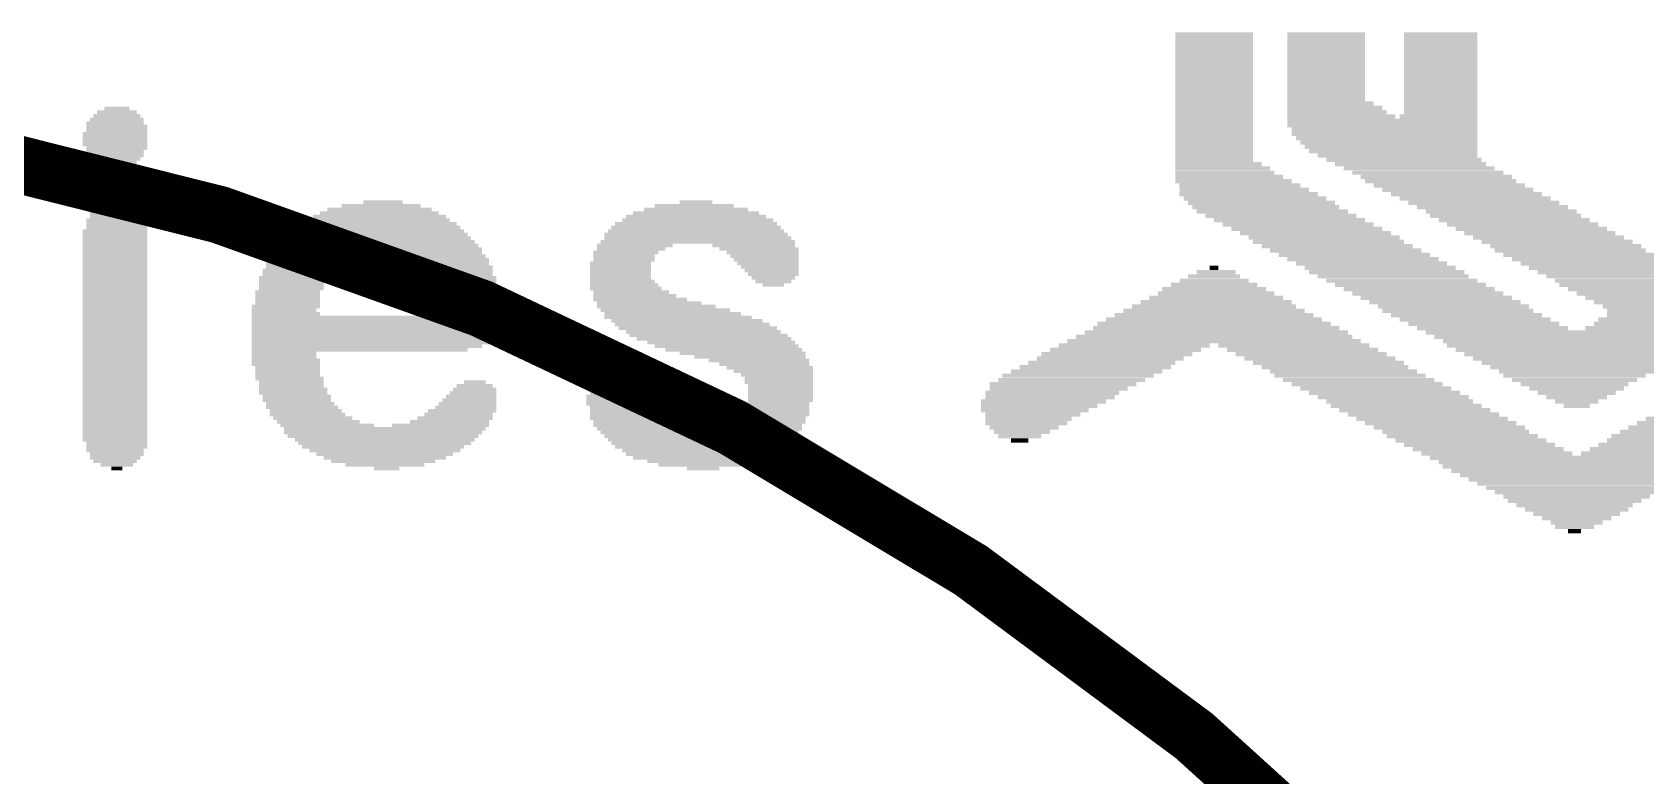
# Model space of a CAD drawing. Extents: x -53 to 61, y -36 to 25.
# Drawn here: x -9.19 to -3.49, y 4.54 to 7.17 of the extents above; entities that cross this region are included whole.
import ezdxf

# ---------------------------------------------------------------- set-up
doc = ezdxf.new("R2010")
doc.units = 0
doc.layers.add('21', color=41, linetype='CONTINUOUS')
doc.layers.add('51', color=53, linetype='CONTINUOUS')

# ---------------------------------------------------------------- blocks, each defined once
blk = doc.blocks.new('RECT')
blk.add_solid([(-0.5, -0.5), (0.5, -0.5), (-0.5, 0.5), (0.5, 0.5)])

msp = doc.modelspace()

# ---------------------------------------------------------------- linework, layer by layer
at = {"layer": '51', "const_width": 0.2032}
msp.add_lwpolyline([(-11.43, -13.048, 1), (-11.43, 6.952, 1), (-11.43, -13.048)], format="xyb", dxfattribs=at)

# ---------------------------------------------------------------- block references
at = {"layer": '21'}
for p, xscale, yscale in [((-5.0165, 7.1577), 0.2743, 0.0152), ((-5.0165, 7.1425), 0.2743, 0.0152), ((-5.0165, 7.1272), 0.2743, 0.0152), ((-4.6203, 7.1577), 0.2743, 0.0152), ((-4.6203, 7.1425), 0.2743, 0.0152), ((-4.6203, 7.1272), 0.2743, 0.0152), ((-4.2164, 7.1577), 0.2591, 0.0152), ((-4.2164, 7.1425), 0.2591, 0.0152), ((-4.2164, 7.1272), 0.2591, 0.0152), ((-5.0165, 7.112), 0.2743, 0.0152), ((-5.0165, 7.0968), 0.2743, 0.0152), ((-5.0165, 7.0815), 0.2743, 0.0152), ((-5.0165, 7.0663), 0.2743, 0.0152), ((-4.6203, 7.112), 0.2743, 0.0152), ((-4.6203, 7.0968), 0.2743, 0.0152), ((-4.6203, 7.0815), 0.2743, 0.0152), ((-4.6203, 7.0663), 0.2743, 0.0152), ((-4.2164, 7.112), 0.2591, 0.0152), ((-4.2164, 7.0968), 0.2591, 0.0152), ((-4.2164, 7.0815), 0.2591, 0.0152), ((-4.2164, 7.0663), 0.2591, 0.0152), ((-5.0165, 7.051), 0.2743, 0.0152), ((-5.0165, 7.0358), 0.2743, 0.0152), ((-5.0165, 7.0206), 0.2743, 0.0152), ((-5.0165, 7.0053), 0.2743, 0.0152), ((-4.6203, 7.051), 0.2743, 0.0152), ((-4.6203, 7.0358), 0.2743, 0.0152), ((-4.6203, 7.0206), 0.2743, 0.0152), ((-4.6203, 7.0053), 0.2743, 0.0152), ((-4.2164, 7.051), 0.2591, 0.0152), ((-4.2164, 7.0358), 0.2591, 0.0152), ((-4.2164, 7.0206), 0.2591, 0.0152), ((-4.2164, 7.0053), 0.2591, 0.0152), ((-5.0165, 6.9901), 0.2743, 0.0152), ((-5.0165, 6.9748), 0.2743, 0.0152), ((-5.0165, 6.9596), 0.2743, 0.0152), ((-5.0165, 6.9444), 0.2743, 0.0152), ((-4.6203, 6.9901), 0.2743, 0.0152), ((-4.6203, 6.9748), 0.2743, 0.0152), ((-4.6203, 6.9596), 0.2743, 0.0152), ((-4.6203, 6.9444), 0.2743, 0.0152), ((-4.2164, 6.9901), 0.2591, 0.0152), ((-4.2164, 6.9748), 0.2591, 0.0152), ((-4.2164, 6.9596), 0.2591, 0.0152), ((-4.2164, 6.9444), 0.2591, 0.0152), ((-8.89, 6.8961), 0.0889, 0.0127), ((-5.0165, 6.9291), 0.2743, 0.0152), ((-5.0165, 6.9139), 0.2743, 0.0152), ((-5.0165, 6.8986), 0.2743, 0.0152), ((-4.6203, 6.9291), 0.2743, 0.0152), ((-4.5898, 6.8986), 0.3353, 0.0152), ((-4.605, 6.9139), 0.3048, 0.0152), ((-4.2164, 6.9291), 0.2591, 0.0152), ((-4.2164, 6.9139), 0.2591, 0.0152), ((-4.2164, 6.8986), 0.2591, 0.0152), ((-8.89, 6.8326), 0.2159, 0.0127), ((-8.8963, 6.8453), 0.2032, 0.0127), ((-8.89, 6.858), 0.1905, 0.0127), ((-8.89, 6.8707), 0.1651, 0.0127), ((-8.89, 6.8834), 0.1397, 0.0127), ((-5.0165, 6.8834), 0.2743, 0.0152), ((-5.0165, 6.8682), 0.2743, 0.0152), ((-5.0165, 6.8529), 0.2743, 0.0152), ((-5.0165, 6.8377), 0.2743, 0.0152), ((-4.5822, 6.8834), 0.3505, 0.0152), ((-4.5669, 6.8682), 0.381, 0.0152), ((-4.4221, 6.8529), 0.6706, 0.0152), ((-4.4221, 6.8377), 0.6706, 0.0152), ((-4.224, 6.8682), 0.2743, 0.0152), ((-4.2164, 6.8834), 0.2591, 0.0152), ((-8.8963, 6.8072), 0.2286, 0.0127), ((-8.8963, 6.7945), 0.2286, 0.0127), ((-8.8963, 6.7818), 0.2286, 0.0127), ((-8.89, 6.8199), 0.2159, 0.0127), ((-5.0165, 6.8224), 0.2743, 0.0152), ((-5.0165, 6.8072), 0.2743, 0.0152), ((-5.0165, 6.792), 0.2743, 0.0152), ((-5.0165, 6.7767), 0.2743, 0.0152), ((-4.4145, 6.8224), 0.6553, 0.0152), ((-4.4145, 6.8072), 0.6553, 0.0152), ((-4.4069, 6.792), 0.6401, 0.0152), ((-4.3993, 6.7767), 0.6248, 0.0152), ((-8.8963, 6.7691), 0.2286, 0.0127), ((-8.89, 6.7564), 0.2159, 0.0127), ((-8.8963, 6.7437), 0.2032, 0.0127), ((-8.89, 6.731), 0.1905, 0.0127), ((-8.8963, 6.7183), 0.1778, 0.0127), ((-5.0165, 6.7615), 0.2743, 0.0152), ((-5.0165, 6.7462), 0.2743, 0.0152), ((-5.0165, 6.731), 0.2743, 0.0152), ((-5.0165, 6.7158), 0.2743, 0.0152), ((-4.3917, 6.7615), 0.6096, 0.0152), ((-4.384, 6.7462), 0.5944, 0.0152), ((-4.3688, 6.731), 0.5639, 0.0152), ((-4.3459, 6.7158), 0.5486, 0.0152), ((-8.8963, 6.7056), 0.1524, 0.0127), ((-8.8963, 6.6929), 0.1016, 0.0127), ((-5.0013, 6.7005), 0.3048, 0.0152), ((-4.986, 6.6853), 0.3353, 0.0152), ((-4.9784, 6.67), 0.3505, 0.0152), ((-4.3231, 6.7005), 0.5334, 0.0152), ((-4.2926, 6.6853), 0.5334, 0.0152), ((-4.2621, 6.67), 0.5334, 0.0152), ((-4.9632, 6.6548), 0.381, 0.0152), ((-4.9479, 6.6396), 0.4115, 0.0152), ((-4.9251, 6.6243), 0.4267, 0.0152), ((-4.9098, 6.6091), 0.4572, 0.0152), ((-4.2316, 6.6548), 0.5334, 0.0152), ((-4.2164, 6.6396), 0.5334, 0.0152), ((-4.1859, 6.6243), 0.5334, 0.0152), ((-4.1554, 6.6091), 0.5334, 0.0152), ((-8.89, 6.5532), 0.1143, 0.0127), ((-8.8963, 6.5659), 0.0508, 0.0127), ((-7.9566, 6.5532), 0.2794, 0.0127), ((-7.9502, 6.5659), 0.1397, 0.0127), ((-6.8517, 6.5532), 0.2794, 0.0127), ((-6.8453, 6.5659), 0.1143, 0.0127), ((-4.8946, 6.5938), 0.4877, 0.0152), ((-4.8717, 6.5786), 0.5029, 0.0152), ((-4.8489, 6.5634), 0.5182, 0.0152), ((-4.8336, 6.5481), 0.5182, 0.0152), ((-4.125, 6.5938), 0.5334, 0.0152), ((-4.0945, 6.5786), 0.5334, 0.0152), ((-4.064, 6.5634), 0.5334, 0.0152), ((-4.0335, 6.5481), 0.5334, 0.0152), ((-8.89, 6.4897), 0.2159, 0.0127), ((-8.8963, 6.5024), 0.2032, 0.0127), ((-8.89, 6.5151), 0.1905, 0.0127), ((-8.8963, 6.5278), 0.1778, 0.0127), ((-8.8963, 6.5405), 0.1524, 0.0127), ((-7.9629, 6.4897), 0.5461, 0.0127), ((-7.9693, 6.5024), 0.508, 0.0127), ((-7.9629, 6.5151), 0.4699, 0.0127), ((-7.9629, 6.5278), 0.4191, 0.0127), ((-7.9629, 6.5405), 0.3683, 0.0127), ((-6.8453, 6.4897), 0.5715, 0.0127), ((-6.839, 6.5024), 0.5334, 0.0127), ((-6.8453, 6.5151), 0.4953, 0.0127), ((-6.8453, 6.5278), 0.4445, 0.0127), ((-6.8453, 6.5405), 0.3683, 0.0127), ((-4.8108, 6.5329), 0.5334, 0.0152), ((-4.7803, 6.5176), 0.5334, 0.0152), ((-4.7498, 6.5024), 0.5334, 0.0152), ((-4.7193, 6.4872), 0.5334, 0.0152), ((-4.003, 6.5329), 0.5334, 0.0152), ((-3.9878, 6.5176), 0.5334, 0.0152), ((-3.9573, 6.5024), 0.5334, 0.0152), ((-3.9268, 6.4872), 0.5334, 0.0152), ((-8.8963, 6.4643), 0.2286, 0.0127), ((-8.8963, 6.4516), 0.2286, 0.0127), ((-8.8963, 6.4389), 0.2286, 0.0127), ((-8.89, 6.477), 0.2159, 0.0127), ((-7.9693, 6.4389), 0.6604, 0.0127), ((-7.9693, 6.4516), 0.635, 0.0127), ((-7.9693, 6.4643), 0.6096, 0.0127), ((-7.9693, 6.477), 0.5842, 0.0127), ((-6.8453, 6.4516), 0.6477, 0.0127), ((-6.839, 6.4389), 0.6604, 0.0127), ((-6.8453, 6.4643), 0.6223, 0.0127), ((-6.8453, 6.477), 0.5969, 0.0127), ((-4.6888, 6.4719), 0.5334, 0.0152), ((-4.6584, 6.4567), 0.5334, 0.0152), ((-4.6279, 6.4414), 0.5334, 0.0152), ((-3.8964, 6.4719), 0.5334, 0.0152), ((-3.8659, 6.4567), 0.5334, 0.0152), ((-3.8354, 6.4414), 0.5334, 0.0152), ((-8.8963, 6.4262), 0.2286, 0.0127), ((-8.8963, 6.4135), 0.2286, 0.0127), ((-8.8963, 6.4008), 0.2286, 0.0127), ((-8.8963, 6.3881), 0.2286, 0.0127), ((-8.8963, 6.3754), 0.2286, 0.0127), ((-8.2169, 6.3754), 0.2667, 0.0127), ((-8.1979, 6.3881), 0.2794, 0.0127), ((-7.9693, 6.4135), 0.7112, 0.0127), ((-8.1788, 6.4008), 0.2921, 0.0127), ((-7.9693, 6.4262), 0.6858, 0.0127), ((-7.7534, 6.4008), 0.3048, 0.0127), ((-7.7343, 6.3881), 0.2667, 0.0127), ((-7.7153, 6.3754), 0.254, 0.0127), ((-7.093, 6.3881), 0.2286, 0.0127), ((-7.0993, 6.3754), 0.2159, 0.0127), ((-7.0612, 6.4135), 0.2667, 0.0127), ((-7.0739, 6.4008), 0.2413, 0.0127), ((-6.839, 6.4262), 0.6858, 0.0127), ((-6.6421, 6.4135), 0.2921, 0.0127), ((-6.6231, 6.4008), 0.2794, 0.0127), ((-6.6104, 6.3881), 0.254, 0.0127), ((-6.604, 6.3754), 0.2413, 0.0127), ((-4.6126, 6.4262), 0.5334, 0.0152), ((-4.5822, 6.411), 0.5334, 0.0152), ((-4.5517, 6.3957), 0.5334, 0.0152), ((-4.5212, 6.3805), 0.5334, 0.0152), ((-3.8049, 6.4262), 0.5334, 0.0152), ((-3.7744, 6.411), 0.5334, 0.0152), ((-3.7592, 6.3957), 0.5334, 0.0152), ((-3.7287, 6.3805), 0.5334, 0.0152), ((-8.8963, 6.3627), 0.2286, 0.0127), ((-8.8963, 6.35), 0.2286, 0.0127), ((-8.8963, 6.3373), 0.2286, 0.0127), ((-8.8963, 6.3246), 0.2286, 0.0127), ((-8.255, 6.3246), 0.2413, 0.0127), ((-8.236, 6.35), 0.254, 0.0127), ((-8.2423, 6.3373), 0.2413, 0.0127), ((-8.2233, 6.3627), 0.254, 0.0127), ((-7.7026, 6.3627), 0.254, 0.0127), ((-7.6962, 6.35), 0.2413, 0.0127), ((-7.6835, 6.3373), 0.2413, 0.0127), ((-7.6835, 6.3246), 0.2413, 0.0127), ((-7.112, 6.35), 0.2159, 0.0127), ((-7.112, 6.3373), 0.2159, 0.0127), ((-7.112, 6.3246), 0.2159, 0.0127), ((-7.0993, 6.3627), 0.2159, 0.0127), ((-6.5977, 6.3627), 0.2286, 0.0127), ((-6.5913, 6.35), 0.2159, 0.0127), ((-6.585, 6.3373), 0.2032, 0.0127), ((-6.5786, 6.3246), 0.1905, 0.0127), ((-5.0089, 6.3195), 0.1372, 0.0152), ((-5.0165, 6.3348), 0.0305, 0.0152), ((-4.4907, 6.3652), 0.5334, 0.0152), ((-4.4602, 6.35), 0.5334, 0.0152), ((-4.4298, 6.3348), 0.5334, 0.0152), ((-4.4069, 6.3195), 0.5486, 0.0152), ((-3.6982, 6.3652), 0.5334, 0.0152), ((-3.6678, 6.35), 0.5334, 0.0152), ((-3.6373, 6.3348), 0.5334, 0.0152), ((-3.3401, 6.3195), 1.0668, 0.0152), ((-8.8963, 6.3119), 0.2286, 0.0127), ((-8.8963, 6.2992), 0.2286, 0.0127), ((-8.8963, 6.2865), 0.2286, 0.0127), ((-8.8963, 6.2738), 0.2286, 0.0127), ((-8.8963, 6.2611), 0.2286, 0.0127), ((-8.2741, 6.2738), 0.2286, 0.0127), ((-8.2741, 6.2611), 0.2286, 0.0127), ((-8.2677, 6.2992), 0.2413, 0.0127), ((-8.2677, 6.2865), 0.2413, 0.0127), ((-8.2614, 6.3119), 0.2286, 0.0127), ((-7.6772, 6.3119), 0.2286, 0.0127), ((-7.6708, 6.2992), 0.2413, 0.0127), ((-7.6645, 6.2865), 0.2286, 0.0127), ((-7.6645, 6.2738), 0.2286, 0.0127), ((-7.6518, 6.2611), 0.2286, 0.0127), ((-7.1057, 6.2865), 0.2286, 0.0127), ((-7.0993, 6.2738), 0.2413, 0.0127), ((-7.093, 6.2611), 0.254, 0.0127), ((-7.112, 6.3119), 0.2159, 0.0127), ((-7.112, 6.2992), 0.2159, 0.0127), ((-6.5723, 6.3119), 0.1778, 0.0127), ((-6.5723, 6.2992), 0.1524, 0.0127), ((-6.5723, 6.2865), 0.127, 0.0127), ((-6.5723, 6.2738), 0.0762, 0.0127), ((-5.0165, 6.2586), 0.3658, 0.0152), ((-5.0165, 6.2738), 0.3048, 0.0152), ((-5.0165, 6.289), 0.2438, 0.0152), ((-5.0165, 6.3043), 0.1829, 0.0152), ((-4.384, 6.3043), 0.5334, 0.0152), ((-4.3536, 6.289), 0.5334, 0.0152), ((-4.3231, 6.2738), 0.5334, 0.0152), ((-4.2926, 6.2586), 0.5334, 0.0152), ((-3.3401, 6.3043), 1.0058, 0.0152), ((-3.3401, 6.289), 0.9449, 0.0152), ((-3.3477, 6.2738), 0.8992, 0.0152), ((-3.3477, 6.2586), 0.8382, 0.0152), ((-8.8963, 6.2484), 0.2286, 0.0127), ((-8.8963, 6.2357), 0.2286, 0.0127), ((-8.8963, 6.223), 0.2286, 0.0127), ((-8.8963, 6.2103), 0.2286, 0.0127), ((-8.2867, 6.2484), 0.2286, 0.0127), ((-8.2867, 6.2357), 0.2286, 0.0127), ((-8.2867, 6.223), 0.2286, 0.0127), ((-8.2867, 6.2103), 0.2286, 0.0127), ((-7.6518, 6.2484), 0.2286, 0.0127), ((-7.6518, 6.2357), 0.2286, 0.0127), ((-7.6518, 6.223), 0.2286, 0.0127), ((-7.6518, 6.2103), 0.2286, 0.0127), ((-7.0739, 6.2484), 0.2667, 0.0127), ((-7.0612, 6.2357), 0.2921, 0.0127), ((-7.0422, 6.223), 0.3302, 0.0127), ((-7.0104, 6.2103), 0.3683, 0.0127), ((-5.0089, 6.2128), 0.5334, 0.0152), ((-5.0089, 6.2281), 0.4724, 0.0152), ((-5.0089, 6.2433), 0.4115, 0.0152), ((-4.2621, 6.2433), 0.5334, 0.0152), ((-4.2316, 6.2281), 0.5334, 0.0152), ((-4.2012, 6.2128), 0.5334, 0.0152), ((-3.3401, 6.2433), 0.7925, 0.0152), ((-3.3401, 6.2281), 0.7315, 0.0152), ((-3.3401, 6.2128), 0.6706, 0.0152), ((-8.8963, 6.1976), 0.2286, 0.0127), ((-8.8963, 6.1849), 0.2286, 0.0127), ((-8.8963, 6.1722), 0.2286, 0.0127), ((-8.8963, 6.1595), 0.2286, 0.0127), ((-8.8963, 6.1468), 0.2286, 0.0127), ((-8.2931, 6.1976), 0.2413, 0.0127), ((-8.2995, 6.1849), 0.2286, 0.0127), ((-8.2931, 6.1722), 0.2413, 0.0127), ((-7.9756, 6.1595), 0.8763, 0.0127), ((-7.9756, 6.1468), 0.8763, 0.0127), ((-7.6518, 6.1722), 0.2286, 0.0127), ((-7.6454, 6.1976), 0.2159, 0.0127), ((-7.6454, 6.1849), 0.2159, 0.0127), ((-6.985, 6.1976), 0.4191, 0.0127), ((-6.9533, 6.1849), 0.4572, 0.0127), ((-6.9279, 6.1722), 0.4826, 0.0127), ((-6.9088, 6.1595), 0.5207, 0.0127), ((-6.8771, 6.1468), 0.5334, 0.0127), ((-5.0165, 6.1519), 0.762, 0.0152), ((-5.0165, 6.1671), 0.701, 0.0152), ((-5.0165, 6.1824), 0.6401, 0.0152), ((-5.0165, 6.1976), 0.5791, 0.0152), ((-4.1707, 6.1976), 0.5334, 0.0152), ((-4.1554, 6.1824), 0.5334, 0.0152), ((-4.125, 6.1671), 0.5334, 0.0152), ((-4.0945, 6.1519), 0.5334, 0.0152), ((-3.3934, 6.1519), 0.5334, 0.0152), ((-3.3401, 6.1976), 0.6096, 0.0152), ((-3.3477, 6.1824), 0.5639, 0.0152), ((-3.363, 6.1671), 0.5334, 0.0152), ((-8.8963, 6.1341), 0.2286, 0.0127), ((-8.8963, 6.1214), 0.2286, 0.0127), ((-8.8963, 6.1087), 0.2286, 0.0127), ((-8.8963, 6.096), 0.2286, 0.0127), ((-7.9756, 6.1341), 0.8763, 0.0127), ((-7.9756, 6.1214), 0.8763, 0.0127), ((-7.982, 6.1087), 0.8636, 0.0127), ((-7.982, 6.096), 0.8636, 0.0127), ((-6.858, 6.1341), 0.5461, 0.0127), ((-6.839, 6.1214), 0.5588, 0.0127), ((-6.8199, 6.1087), 0.5461, 0.0127), ((-6.8009, 6.096), 0.5588, 0.0127), ((-5.0165, 6.0909), 0.9754, 0.0152), ((-5.0089, 6.1062), 0.9296, 0.0152), ((-5.0089, 6.1214), 0.8687, 0.0152), ((-5.0165, 6.1366), 0.823, 0.0152), ((-4.064, 6.1366), 0.5334, 0.0152), ((-4.0335, 6.1214), 0.5334, 0.0152), ((-3.7363, 6.1062), 1.0668, 0.0152), ((-3.7363, 6.0909), 1.0058, 0.0152), ((-3.4392, 6.1214), 0.5334, 0.0152), ((-3.4087, 6.1366), 0.5334, 0.0152), ((-8.8963, 6.0833), 0.2286, 0.0127), ((-8.8963, 6.0706), 0.2286, 0.0127), ((-8.8963, 6.0579), 0.2286, 0.0127), ((-8.8963, 6.0452), 0.2286, 0.0127), ((-8.8963, 6.0325), 0.2286, 0.0127), ((-7.9883, 6.0833), 0.8509, 0.0127), ((-7.9947, 6.0706), 0.8382, 0.0127), ((-8.0074, 6.0579), 0.8128, 0.0127), ((-8.0328, 6.0452), 0.762, 0.0127), ((-8.2995, 6.0325), 0.2286, 0.0127), ((-6.7818, 6.0833), 0.5461, 0.0127), ((-6.7564, 6.0706), 0.5207, 0.0127), ((-6.7374, 6.0579), 0.508, 0.0127), ((-6.712, 6.0452), 0.4826, 0.0127), ((-6.6802, 6.0325), 0.4445, 0.0127), ((-5.3289, 6.0452), 0.5334, 0.0152), ((-5.2984, 6.0604), 0.5334, 0.0152), ((-5.0165, 6.0757), 1.0363, 0.0152), ((-4.7346, 6.0604), 0.5334, 0.0152), ((-4.7041, 6.0452), 0.5334, 0.0152), ((-3.7363, 6.0757), 0.9449, 0.0152), ((-3.744, 6.0604), 0.8992, 0.0152), ((-3.744, 6.0452), 0.8382, 0.0152), ((-8.8963, 6.0198), 0.2286, 0.0127), ((-8.8963, 6.0071), 0.2286, 0.0127), ((-8.8963, 5.9944), 0.2286, 0.0127), ((-8.8963, 5.9817), 0.2286, 0.0127), ((-8.2995, 6.0198), 0.2286, 0.0127), ((-8.2931, 6.0071), 0.2413, 0.0127), ((-8.2931, 5.9944), 0.2413, 0.0127), ((-8.2867, 5.9817), 0.2286, 0.0127), ((-6.6548, 6.0198), 0.3937, 0.0127), ((-6.6231, 6.0071), 0.3556, 0.0127), ((-6.604, 5.9944), 0.3175, 0.0127), ((-6.585, 5.9817), 0.3048, 0.0127), ((-5.4356, 5.9842), 0.5334, 0.0152), ((-5.4127, 5.9995), 0.5182, 0.0152), ((-5.3823, 6.0147), 0.5182, 0.0152), ((-5.3594, 6.03), 0.5334, 0.0152), ((-4.6736, 6.03), 0.5334, 0.0152), ((-4.6431, 6.0147), 0.5334, 0.0152), ((-4.6126, 5.9995), 0.5334, 0.0152), ((-4.5898, 5.9842), 0.5182, 0.0152), ((-3.744, 6.03), 0.7772, 0.0152), ((-3.7363, 6.0147), 0.7315, 0.0152), ((-3.7363, 5.9995), 0.6706, 0.0152), ((-3.7363, 5.9842), 0.6096, 0.0152), ((-8.8963, 5.969), 0.2286, 0.0127), ((-8.8963, 5.9563), 0.2286, 0.0127), ((-8.8963, 5.9436), 0.2286, 0.0127), ((-8.8963, 5.9309), 0.2286, 0.0127), ((-8.8963, 5.9182), 0.2286, 0.0127), ((-8.2867, 5.969), 0.2286, 0.0127), ((-8.2867, 5.9563), 0.2286, 0.0127), ((-8.2804, 5.9436), 0.2413, 0.0127), ((-8.2741, 5.9309), 0.2286, 0.0127), ((-8.2741, 5.9182), 0.2286, 0.0127), ((-7.6264, 5.9182), 0.127, 0.0127), ((-7.6264, 5.9309), 0.0762, 0.0127), ((-7.1374, 5.9182), 0.1651, 0.0127), ((-7.1374, 5.9309), 0.1397, 0.0127), ((-7.1374, 5.9436), 0.1143, 0.0127), ((-7.1311, 5.9563), 0.0762, 0.0127), ((-6.5723, 5.969), 0.2794, 0.0127), ((-6.5596, 5.9563), 0.254, 0.0127), ((-6.5532, 5.9436), 0.2413, 0.0127), ((-6.5532, 5.9309), 0.2413, 0.0127), ((-6.5469, 5.9182), 0.2286, 0.0127), ((-5.5499, 5.9233), 0.5182, 0.0152), ((-5.5194, 5.9385), 0.5182, 0.0152), ((-5.4966, 5.9538), 0.5334, 0.0152), ((-5.4661, 5.969), 0.5334, 0.0152), ((-4.5593, 5.969), 0.5182, 0.0152), ((-4.5364, 5.9538), 0.5334, 0.0152), ((-4.506, 5.9385), 0.5334, 0.0152), ((-4.4755, 5.9233), 0.5334, 0.0152), ((-3.7363, 5.969), 0.5486, 0.0152), ((-3.744, 5.9538), 0.5029, 0.0152), ((-3.744, 5.9385), 0.442, 0.0152), ((-3.744, 5.9233), 0.381, 0.0152), ((-8.8963, 5.9055), 0.2286, 0.0127), ((-8.8963, 5.8928), 0.2286, 0.0127), ((-8.8963, 5.8801), 0.2286, 0.0127), ((-8.8963, 5.8674), 0.2286, 0.0127), ((-8.2677, 5.9055), 0.2413, 0.0127), ((-8.2677, 5.8928), 0.2413, 0.0127), ((-8.255, 5.8801), 0.2413, 0.0127), ((-8.255, 5.8674), 0.2413, 0.0127), ((-7.6454, 5.8674), 0.1905, 0.0127), ((-7.6391, 5.8801), 0.1778, 0.0127), ((-7.6327, 5.8928), 0.1651, 0.0127), ((-7.6264, 5.9055), 0.1524, 0.0127), ((-7.1311, 5.8801), 0.2032, 0.0127), ((-7.1247, 5.8674), 0.2159, 0.0127), ((-7.1311, 5.9055), 0.1778, 0.0127), ((-7.1311, 5.8928), 0.1778, 0.0127), ((-6.5469, 5.9055), 0.2286, 0.0127), ((-6.5469, 5.8928), 0.2286, 0.0127), ((-6.5469, 5.8801), 0.2286, 0.0127), ((-6.5469, 5.8674), 0.2286, 0.0127), ((-5.6185, 5.8623), 0.442, 0.0152), ((-5.588, 5.8928), 0.4724, 0.0152), ((-5.5956, 5.8776), 0.4572, 0.0152), ((-5.5651, 5.908), 0.4877, 0.0152), ((-4.445, 5.908), 0.5334, 0.0152), ((-4.4145, 5.8928), 0.5334, 0.0152), ((-4.384, 5.8776), 0.5334, 0.0152), ((-4.3612, 5.8623), 0.5182, 0.0152), ((-3.7363, 5.908), 0.3353, 0.0152), ((-3.7363, 5.8928), 0.2743, 0.0152), ((-3.7363, 5.8776), 0.2134, 0.0152), ((-3.7363, 5.8623), 0.1524, 0.0152), ((-8.8963, 5.8547), 0.2286, 0.0127), ((-8.8963, 5.842), 0.2286, 0.0127), ((-8.8963, 5.8293), 0.2286, 0.0127), ((-8.8963, 5.8166), 0.2286, 0.0127), ((-8.8963, 5.8039), 0.2286, 0.0127), ((-8.236, 5.842), 0.254, 0.0127), ((-8.2423, 5.8547), 0.2413, 0.0127), ((-8.2233, 5.8293), 0.254, 0.0127), ((-8.2169, 5.8166), 0.2667, 0.0127), ((-8.1979, 5.8039), 0.2794, 0.0127), ((-7.6962, 5.8039), 0.2667, 0.0127), ((-7.6835, 5.8166), 0.2413, 0.0127), ((-7.6708, 5.8293), 0.2413, 0.0127), ((-7.6581, 5.842), 0.2159, 0.0127), ((-7.6518, 5.8547), 0.2032, 0.0127), ((-7.1247, 5.8547), 0.2159, 0.0127), ((-7.1057, 5.8293), 0.2286, 0.0127), ((-7.093, 5.8166), 0.254, 0.0127), ((-7.112, 5.842), 0.2159, 0.0127), ((-7.0866, 5.8039), 0.2667, 0.0127), ((-6.5786, 5.8039), 0.2413, 0.0127), ((-6.5659, 5.8166), 0.2413, 0.0127), ((-6.5596, 5.8293), 0.2286, 0.0127), ((-6.5532, 5.8547), 0.2159, 0.0127), ((-6.5532, 5.842), 0.2159, 0.0127), ((-5.6337, 5.8471), 0.4115, 0.0152), ((-5.649, 5.8318), 0.381, 0.0152), ((-5.6566, 5.8166), 0.3353, 0.0152), ((-4.3383, 5.8471), 0.5334, 0.0152), ((-4.3078, 5.8318), 0.5334, 0.0152), ((-4.2774, 5.8166), 0.5334, 0.0152), ((-3.7363, 5.8471), 0.0914, 0.0152), ((-8.8963, 5.7912), 0.2286, 0.0127), ((-8.8963, 5.7785), 0.2286, 0.0127), ((-8.8963, 5.7658), 0.2286, 0.0127), ((-8.8963, 5.7531), 0.2286, 0.0127), ((-8.1788, 5.7912), 0.2921, 0.0127), ((-8.1471, 5.7785), 0.3302, 0.0127), ((-7.9439, 5.7658), 0.7112, 0.0127), ((-7.9502, 5.7531), 0.6985, 0.0127), ((-7.747, 5.7785), 0.3429, 0.0127), ((-7.7153, 5.7912), 0.2794, 0.0127), ((-7.0676, 5.7912), 0.2794, 0.0127), ((-7.0485, 5.7785), 0.3175, 0.0127), ((-6.8326, 5.7658), 0.7239, 0.0127), ((-6.8326, 5.7531), 0.6985, 0.0127), ((-6.6167, 5.7785), 0.2921, 0.0127), ((-6.5913, 5.7912), 0.2667, 0.0127), ((-5.6718, 5.8014), 0.3048, 0.0152), ((-5.6794, 5.7861), 0.2896, 0.0152), ((-5.6871, 5.7709), 0.2438, 0.0152), ((-5.6947, 5.7556), 0.1981, 0.0152), ((-4.2469, 5.8014), 0.5334, 0.0152), ((-4.2164, 5.7861), 0.5334, 0.0152), ((-4.1859, 5.7709), 0.5334, 0.0152), ((-4.1631, 5.7556), 0.5182, 0.0152), ((-3.3172, 5.7556), 0.5334, 0.0152), ((-3.2868, 5.7709), 0.5334, 0.0152), ((-3.2563, 5.7861), 0.5334, 0.0152), ((-3.2258, 5.8014), 0.5334, 0.0152), ((-8.8963, 5.7404), 0.2286, 0.0127), ((-8.8963, 5.7277), 0.2286, 0.0127), ((-8.89, 5.715), 0.2159, 0.0127), ((-8.89, 5.7023), 0.2159, 0.0127), ((-7.9502, 5.7404), 0.6731, 0.0127), ((-7.9439, 5.7277), 0.635, 0.0127), ((-7.9439, 5.715), 0.6096, 0.0127), ((-7.9502, 5.7023), 0.5715, 0.0127), ((-6.8326, 5.7404), 0.6731, 0.0127), ((-6.8326, 5.7277), 0.6477, 0.0127), ((-6.8326, 5.715), 0.6223, 0.0127), ((-6.8326, 5.7023), 0.5969, 0.0127), ((-5.7023, 5.7404), 0.1524, 0.0152), ((-5.7023, 5.7252), 0.061, 0.0152), ((-4.1402, 5.7404), 0.5334, 0.0152), ((-4.1097, 5.7252), 0.5334, 0.0152), ((-4.0792, 5.7099), 0.5334, 0.0152), ((-4.0488, 5.6947), 0.5334, 0.0152), ((-3.4239, 5.6947), 0.5334, 0.0152), ((-3.3934, 5.7099), 0.5334, 0.0152), ((-3.3706, 5.7252), 0.5182, 0.0152), ((-3.3477, 5.7404), 0.5334, 0.0152), ((-8.8963, 5.6896), 0.2032, 0.0127), ((-8.89, 5.6769), 0.1905, 0.0127), ((-8.8963, 5.6642), 0.1778, 0.0127), ((-8.8963, 5.6515), 0.1524, 0.0127), ((-8.89, 5.6388), 0.1143, 0.0127), ((-7.9439, 5.6896), 0.5334, 0.0127), ((-7.9439, 5.6769), 0.4826, 0.0127), ((-7.9439, 5.6642), 0.4318, 0.0127), ((-7.9502, 5.6515), 0.3683, 0.0127), ((-7.9439, 5.6388), 0.2794, 0.0127), ((-6.8326, 5.6896), 0.5461, 0.0127), ((-6.8326, 5.6769), 0.5207, 0.0127), ((-6.8326, 5.6642), 0.4699, 0.0127), ((-6.8262, 5.6515), 0.381, 0.0127), ((-6.8326, 5.6388), 0.2921, 0.0127), ((-4.0183, 5.6794), 0.5334, 0.0152), ((-3.7363, 5.6642), 1.0363, 0.0152), ((-3.7363, 5.649), 0.9754, 0.0152), ((-3.744, 5.6337), 0.9296, 0.0152), ((-3.4544, 5.6794), 0.5334, 0.0152), ((-8.89, 5.6261), 0.0381, 0.0127), ((-7.9375, 5.6261), 0.0889, 0.0127), ((-6.8199, 5.6261), 0.1143, 0.0127), ((-3.744, 5.6185), 0.8687, 0.0152), ((-3.7363, 5.6032), 0.823, 0.0152), ((-3.7363, 5.588), 0.762, 0.0152), ((-3.7363, 5.5728), 0.701, 0.0152), ((-3.7363, 5.5575), 0.6401, 0.0152), ((-3.7363, 5.5423), 0.5791, 0.0152), ((-3.7363, 5.527), 0.5182, 0.0152), ((-3.744, 5.5118), 0.4724, 0.0152), ((-3.744, 5.4966), 0.4115, 0.0152), ((-3.7363, 5.4813), 0.3658, 0.0152), ((-3.7363, 5.4661), 0.3048, 0.0152), ((-3.7363, 5.4508), 0.2438, 0.0152), ((-3.7363, 5.4356), 0.1829, 0.0152), ((-3.744, 5.4204), 0.1372, 0.0152), ((-3.744, 5.4051), 0.0457, 0.0152)]:
    msp.add_blockref('RECT', p, dxfattribs=dict(at, xscale=xscale, yscale=yscale))

doc.saveas('drawing.dxf')
